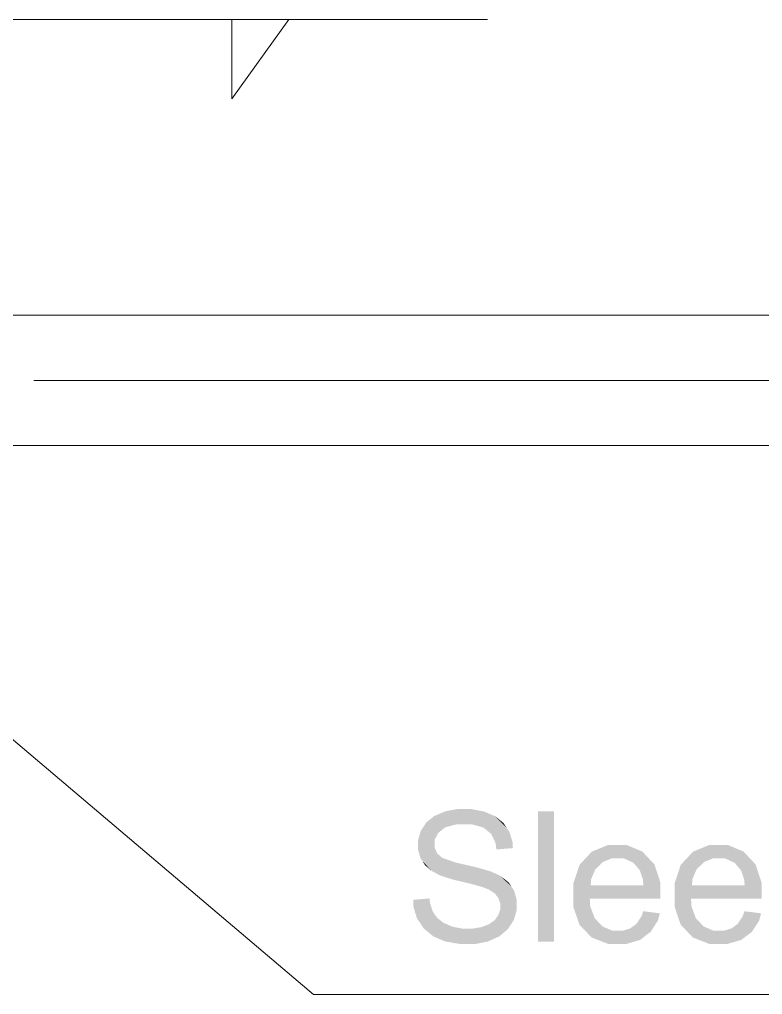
# Model space of a CAD drawing. Header units: millimetres. Extents: x 2 to 579, y 1 to 405.
# Drawn here: x 237.08 to 244.77, y 82.49 to 92.58 of the extents above; entities that cross this region are included whole.
import ezdxf

# ---------------------------------------------------------------- set-up
doc = ezdxf.new("R2010")
doc.units = ezdxf.units.MM
doc.linetypes.add('XKITLINE00', pattern=[0])
doc.layers.add('LinkedObject', color=7, linetype='Continuous', lineweight=0)

# ---------------------------------------------------------------- blocks, each defined once
blk = doc.blocks.new('*A4')
at = {"layer": 'LinkedObject'}
for points in [[(241.486, 84.22), (241.375, 84.338), (241.431, 84.361)], [(241.486, 84.385), (241.604, 84.25), (241.431, 84.361)], [(241.431, 84.361), (241.604, 84.25), (241.486, 84.22)], [(241.61, 84.408), (241.604, 84.25), (241.486, 84.385)], [(241.678, 84.408), (241.604, 84.25), (241.61, 84.408)], [(241.604, 84.25), (241.678, 84.408), (241.685, 84.25)], [(241.678, 84.408), (241.763, 84.25), (241.685, 84.25)], [(241.885, 84.383), (241.678, 84.408), (241.753, 84.408)], [(241.943, 84.359), (241.678, 84.408), (241.885, 84.383)], [(241.88, 84.217), (241.678, 84.408), (241.943, 84.359)], [(241.763, 84.25), (241.678, 84.408), (241.88, 84.217)], [(241.943, 84.359), (241.92, 84.184), (241.88, 84.217)], [(242, 84.335), (241.92, 84.184), (241.943, 84.359)], [(242.61, 84.385), (242.444, 83.035), (242.444, 84.385)], [(242.61, 83.035), (242.444, 83.035), (242.61, 84.385)], [(241.29, 84.271), (241.449, 84.19), (241.261, 84.226)], [(241.375, 84.338), (241.449, 84.19), (241.29, 84.271)], [(241.449, 84.19), (241.375, 84.338), (241.486, 84.22)], [(241.92, 84.184), (242, 84.335), (241.96, 84.151)], [(241.96, 84.151), (242, 84.335), (242.119, 84.217)], [(242.119, 84.217), (242, 84.335), (242.088, 84.264)], [(241.261, 84.226), (241.204, 84.035), (241.232, 84.182)], [(241.412, 84.16), (241.204, 84.035), (241.261, 84.226)], [(241.232, 84.182), (241.204, 84.035), (241.204, 84.086)], [(241.375, 84.089), (241.204, 84.035), (241.412, 84.16)], [(241.261, 84.226), (241.449, 84.19), (241.412, 84.16)], [(242.119, 84.217), (242.007, 84.055), (241.96, 84.151)], [(242.15, 84.17), (242.007, 84.055), (242.119, 84.217)], [(242.183, 84.063), (242.007, 84.055), (242.15, 84.17)], [(241.204, 84.035), (241.375, 84.089), (241.375, 84.047)], [(242.185, 84.004), (242.007, 84.055), (242.183, 84.063)], [(242.007, 84.055), (242.185, 84.004), (242.014, 83.99)], [(241.375, 84.011), (241.204, 84.035), (241.375, 84.047)], [(241.204, 84.035), (241.375, 84.011), (241.204, 83.989)], [(241.204, 83.989), (241.375, 84.011), (241.227, 83.905)], [(241.227, 83.905), (241.375, 84.011), (241.251, 83.867)], [(241.251, 83.867), (241.375, 84.011), (241.401, 83.951)], [(243.166, 84.035), (242.938, 83.899), (243.002, 83.967)], [(243.268, 84.035), (242.938, 83.899), (243.166, 84.035)], [(243.212, 83.899), (242.938, 83.899), (243.268, 84.035)], [(243.212, 83.899), (243.268, 84.035), (243.269, 83.899)], [(243.268, 84.035), (243.332, 83.899), (243.269, 83.899)], [(243.526, 83.968), (243.268, 84.035), (243.366, 84.035)], [(243.588, 83.901), (243.268, 84.035), (243.526, 83.968)], [(243.434, 83.851), (243.268, 84.035), (243.588, 83.901)], [(243.332, 83.899), (243.268, 84.035), (243.434, 83.851)], [(244.214, 84.035), (243.986, 83.899), (244.049, 83.967)], [(244.315, 84.035), (243.986, 83.899), (244.214, 84.035)], [(244.259, 83.899), (243.986, 83.899), (244.315, 84.035)], [(244.259, 83.899), (244.315, 84.035), (244.316, 83.899)], [(244.315, 84.035), (244.379, 83.899), (244.316, 83.899)], [(244.573, 83.968), (244.315, 84.035), (244.413, 84.035)], [(244.635, 83.901), (244.315, 84.035), (244.573, 83.968)], [(244.482, 83.851), (244.315, 84.035), (244.635, 83.901)], [(244.379, 83.899), (244.315, 84.035), (244.482, 83.851)], [(241.401, 83.951), (241.346, 83.767), (241.251, 83.867)], [(241.251, 83.867), (241.346, 83.767), (241.274, 83.829)], [(241.427, 83.927), (241.346, 83.767), (241.401, 83.951)], [(241.346, 83.767), (241.427, 83.927), (241.394, 83.741)], [(241.394, 83.741), (241.427, 83.927), (241.453, 83.904)], [(241.394, 83.741), (241.453, 83.904), (241.432, 83.721)], [(241.432, 83.721), (241.453, 83.904), (241.562, 83.679)], [(241.562, 83.679), (241.453, 83.904), (241.588, 83.856)], [(241.562, 83.679), (241.588, 83.856), (241.655, 83.657)], [(241.655, 83.657), (241.588, 83.856), (241.697, 83.831)], [(242.938, 83.899), (242.811, 83.639), (242.875, 83.831)], [(243.038, 83.784), (242.811, 83.639), (242.938, 83.899)], [(242.938, 83.899), (243.077, 83.822), (243.038, 83.784)], [(243.077, 83.822), (242.938, 83.899), (243.116, 83.86)], [(243.116, 83.86), (242.938, 83.899), (243.212, 83.899)], [(243.434, 83.851), (243.588, 83.901), (243.474, 83.803)], [(243.588, 83.901), (243.5, 83.772), (243.474, 83.803)], [(243.5, 83.772), (243.588, 83.901), (243.531, 83.68)], [(243.531, 83.68), (243.588, 83.901), (243.712, 83.647)], [(243.712, 83.647), (243.588, 83.901), (243.65, 83.835)], [(243.986, 83.899), (243.859, 83.639), (243.922, 83.831)], [(244.086, 83.784), (243.859, 83.639), (243.986, 83.899)], [(243.986, 83.899), (244.125, 83.822), (244.086, 83.784)], [(244.125, 83.822), (243.986, 83.899), (244.163, 83.86)], [(244.163, 83.86), (243.986, 83.899), (244.259, 83.899)], [(244.482, 83.851), (244.635, 83.901), (244.521, 83.803)], [(244.635, 83.901), (244.547, 83.772), (244.521, 83.803)], [(244.547, 83.772), (244.635, 83.901), (244.578, 83.68)], [(244.578, 83.68), (244.635, 83.901), (244.759, 83.647)], [(244.759, 83.647), (244.635, 83.901), (244.697, 83.835)], [(241.655, 83.657), (241.697, 83.831), (241.748, 83.635)], [(241.748, 83.635), (241.697, 83.831), (241.805, 83.806)], [(241.748, 83.635), (241.805, 83.806), (241.868, 83.602)], [(241.868, 83.602), (241.805, 83.806), (241.895, 83.591)], [(241.895, 83.591), (241.805, 83.806), (241.937, 83.575)], [(241.955, 83.763), (241.937, 83.575), (241.805, 83.806)], [(241.995, 83.745), (241.937, 83.575), (241.955, 83.763)], [(242.995, 83.682), (242.811, 83.639), (243.038, 83.784)], [(244.043, 83.682), (243.859, 83.639), (244.086, 83.784)], [(241.937, 83.575), (241.995, 83.745), (241.998, 83.535)], [(241.998, 83.535), (241.995, 83.745), (242.054, 83.718)], [(241.998, 83.535), (242.054, 83.718), (242.017, 83.511)], [(242.017, 83.511), (242.054, 83.718), (242.035, 83.488)], [(242.054, 83.718), (242.169, 83.607), (242.035, 83.488)], [(242.169, 83.607), (242.054, 83.718), (242.141, 83.649)], [(242.811, 83.639), (242.995, 83.682), (242.991, 83.618)], [(243.531, 83.68), (243.712, 83.647), (243.536, 83.618)], [(243.859, 83.639), (244.043, 83.682), (244.039, 83.618)], [(244.578, 83.68), (244.759, 83.647), (244.584, 83.618)], [(242.035, 83.488), (242.169, 83.607), (242.054, 83.432)], [(242.054, 83.432), (242.169, 83.607), (242.197, 83.566)], [(242.054, 83.432), (242.197, 83.566), (242.054, 83.401)], [(242.054, 83.401), (242.197, 83.566), (242.054, 83.369)], [(242.197, 83.566), (242.225, 83.416), (242.054, 83.369)], [(242.225, 83.416), (242.197, 83.566), (242.225, 83.47)], [(242.991, 83.618), (242.811, 83.516), (242.811, 83.639)], [(242.991, 83.618), (243.712, 83.526), (242.811, 83.516)], [(243.536, 83.618), (243.712, 83.526), (242.991, 83.618)], [(243.712, 83.526), (243.536, 83.618), (243.712, 83.647)], [(244.039, 83.618), (243.859, 83.516), (243.859, 83.639)], [(244.039, 83.618), (244.759, 83.526), (243.859, 83.516)], [(244.584, 83.618), (244.759, 83.526), (244.039, 83.618)], [(244.759, 83.526), (244.584, 83.618), (244.759, 83.647)], [(241.328, 83.432), (241.154, 83.468), (241.322, 83.483)], [(241.154, 83.468), (241.228, 83.226), (241.155, 83.4)], [(241.328, 83.432), (241.228, 83.226), (241.154, 83.468)], [(243.712, 83.518), (242.811, 83.516), (243.712, 83.526)], [(243.711, 83.496), (242.811, 83.516), (243.712, 83.518)], [(242.811, 83.516), (242.937, 83.145), (242.811, 83.396)], [(242.986, 83.401), (242.937, 83.145), (242.811, 83.516)], [(242.986, 83.401), (242.811, 83.516), (242.981, 83.481)], [(243.711, 83.481), (242.811, 83.516), (243.711, 83.496)], [(242.981, 83.481), (242.811, 83.516), (243.711, 83.481)], [(244.759, 83.518), (243.859, 83.516), (244.759, 83.526)], [(244.759, 83.496), (243.859, 83.516), (244.759, 83.518)], [(243.859, 83.516), (243.985, 83.145), (243.859, 83.396)], [(244.034, 83.401), (243.985, 83.145), (243.859, 83.516)], [(244.034, 83.401), (243.859, 83.516), (244.029, 83.481)], [(244.758, 83.481), (243.859, 83.516), (244.759, 83.496)], [(244.029, 83.481), (243.859, 83.516), (244.758, 83.481)], [(241.155, 83.4), (241.228, 83.226), (241.192, 83.279)], [(241.356, 83.349), (241.228, 83.226), (241.328, 83.432)], [(241.228, 83.226), (241.356, 83.349), (241.263, 83.172)], [(241.263, 83.172), (241.356, 83.349), (241.36, 83.092)], [(241.378, 83.316), (241.36, 83.092), (241.356, 83.349)], [(242.035, 83.311), (242.225, 83.416), (242.195, 83.26)], [(242.054, 83.369), (242.225, 83.416), (242.035, 83.311)], [(242.195, 83.26), (242.225, 83.416), (242.225, 83.362)], [(242.811, 83.396), (242.937, 83.145), (242.874, 83.211)], [(243.032, 83.278), (242.937, 83.145), (242.986, 83.401)], [(243.706, 83.329), (243.516, 83.298), (243.534, 83.351)], [(243.859, 83.396), (243.985, 83.145), (243.922, 83.211)], [(244.079, 83.278), (243.985, 83.145), (244.034, 83.401)], [(244.754, 83.329), (244.563, 83.298), (244.582, 83.351)], [(241.4, 83.284), (241.36, 83.092), (241.378, 83.316)], [(241.4, 83.284), (241.421, 83.065), (241.36, 83.092)], [(241.467, 83.231), (241.421, 83.065), (241.4, 83.284)], [(241.997, 83.258), (242.164, 83.213), (241.939, 83.217)], [(242.016, 83.285), (242.195, 83.26), (241.997, 83.258)], [(242.164, 83.213), (241.997, 83.258), (242.195, 83.26)], [(242.035, 83.311), (242.195, 83.26), (242.016, 83.285)], [(242.937, 83.145), (243.032, 83.278), (243, 83.079)], [(243.073, 83.235), (243, 83.079), (243.032, 83.278)], [(243.465, 83.221), (243.706, 83.329), (243.611, 83.137)], [(243.516, 83.298), (243.706, 83.329), (243.465, 83.221)], [(243.611, 83.137), (243.706, 83.329), (243.686, 83.254)], [(243.985, 83.145), (244.079, 83.278), (244.047, 83.079)], [(244.12, 83.235), (244.047, 83.079), (244.079, 83.278)], [(244.512, 83.221), (244.754, 83.329), (244.659, 83.137)], [(244.563, 83.298), (244.754, 83.329), (244.512, 83.221)], [(244.659, 83.137), (244.754, 83.329), (244.734, 83.254)], [(241.421, 83.065), (241.467, 83.231), (241.483, 83.038)], [(241.513, 83.211), (241.483, 83.038), (241.467, 83.231)], [(241.559, 83.191), (241.483, 83.038), (241.513, 83.211)], [(241.559, 83.191), (241.636, 83.012), (241.483, 83.038)], [(241.662, 83.171), (241.636, 83.012), (241.559, 83.191)], [(241.662, 83.171), (241.728, 83.012), (241.636, 83.012)], [(241.72, 83.171), (241.728, 83.012), (241.662, 83.171)], [(241.72, 83.171), (241.8, 83.012), (241.728, 83.012)], [(241.771, 83.171), (241.8, 83.012), (241.72, 83.171)], [(241.861, 83.186), (241.987, 83.065), (241.771, 83.171)], [(241.771, 83.171), (241.987, 83.065), (241.8, 83.012)], [(241.9, 83.201), (242.133, 83.165), (241.861, 83.186)], [(242.045, 83.091), (241.861, 83.186), (242.133, 83.165)], [(241.987, 83.065), (241.861, 83.186), (242.045, 83.091)], [(241.939, 83.217), (242.133, 83.165), (241.9, 83.201)], [(241.939, 83.217), (242.164, 83.213), (242.133, 83.165)], [(243.114, 83.192), (243, 83.079), (243.073, 83.235)], [(243.114, 83.192), (243.277, 83.013), (243, 83.079)], [(243.216, 83.149), (243.277, 83.013), (243.114, 83.192)], [(243.277, 83.149), (243.277, 83.013), (243.216, 83.149)], [(243.322, 83.149), (243.556, 83.096), (243.277, 83.013)], [(243.322, 83.149), (243.277, 83.013), (243.277, 83.149)], [(243.4, 83.173), (243.556, 83.096), (243.322, 83.149)], [(243.432, 83.197), (243.611, 83.137), (243.4, 83.173)], [(243.556, 83.096), (243.4, 83.173), (243.611, 83.137)], [(243.465, 83.221), (243.611, 83.137), (243.432, 83.197)], [(244.161, 83.192), (244.047, 83.079), (244.12, 83.235)], [(244.161, 83.192), (244.324, 83.013), (244.047, 83.079)], [(244.263, 83.149), (244.324, 83.013), (244.161, 83.192)], [(244.324, 83.149), (244.324, 83.013), (244.263, 83.149)], [(244.37, 83.149), (244.604, 83.096), (244.324, 83.013)], [(244.37, 83.149), (244.324, 83.013), (244.324, 83.149)], [(244.448, 83.173), (244.604, 83.096), (244.37, 83.149)], [(244.48, 83.197), (244.659, 83.137), (244.448, 83.173)], [(244.604, 83.096), (244.448, 83.173), (244.659, 83.137)], [(244.512, 83.221), (244.659, 83.137), (244.48, 83.197)], [(241.8, 83.012), (241.987, 83.065), (241.929, 83.038)], [(243, 83.079), (243.277, 83.013), (243.17, 83.013)], [(243.277, 83.013), (243.556, 83.096), (243.362, 83.013)], [(243.362, 83.013), (243.556, 83.096), (243.502, 83.054)], [(244.047, 83.079), (244.324, 83.013), (244.217, 83.013)], [(244.324, 83.013), (244.604, 83.096), (244.409, 83.013)], [(244.409, 83.013), (244.604, 83.096), (244.549, 83.054)]]:
    blk.add_hatch(color=7, dxfattribs=at).paths.add_polyline_path(points, flags=17)
at = {"layer": 'LinkedObject', "color": 6, "linetype": 'XKITLINE00', "lineweight": 0}
for p, q in [((236.929, 92.578), (241.924, 92.578)), ((237.228, 88.845), (250.401, 88.845))]:
    blk.add_line(p, q, dxfattribs=at)
at = {"layer": 'LinkedObject', "color": 4, "linetype": 'XKITLINE00', "lineweight": 0}
for q in [(239.868, 92.579), (239.277, 92.579)]:
    blk.add_line((239.277, 91.759), q, dxfattribs=at)
at = {"layer": 'LinkedObject', "color": 7, "linetype": 'XKITLINE00', "lineweight": 0}
for p, q in [((218.935, 89.52), (248.069, 89.52)), ((248.069, 88.17), (218.935, 88.17))]:
    blk.add_line(p, q, dxfattribs=at)
at = {"layer": 'LinkedObject', "color": 1, "linetype": 'XKITLINE00', "lineweight": 0}
for p, q in [((235.016, 86.814), (240.122, 82.489)), ((240.122, 82.489), (250.596, 82.489))]:
    blk.add_line(p, q, dxfattribs=at)

msp = doc.modelspace()

# ---------------------------------------------------------------- block references
at = {"lineweight": 0}
msp.add_blockref('*A4', (0, 0), dxfattribs=at)

doc.saveas('drawing.dxf')
